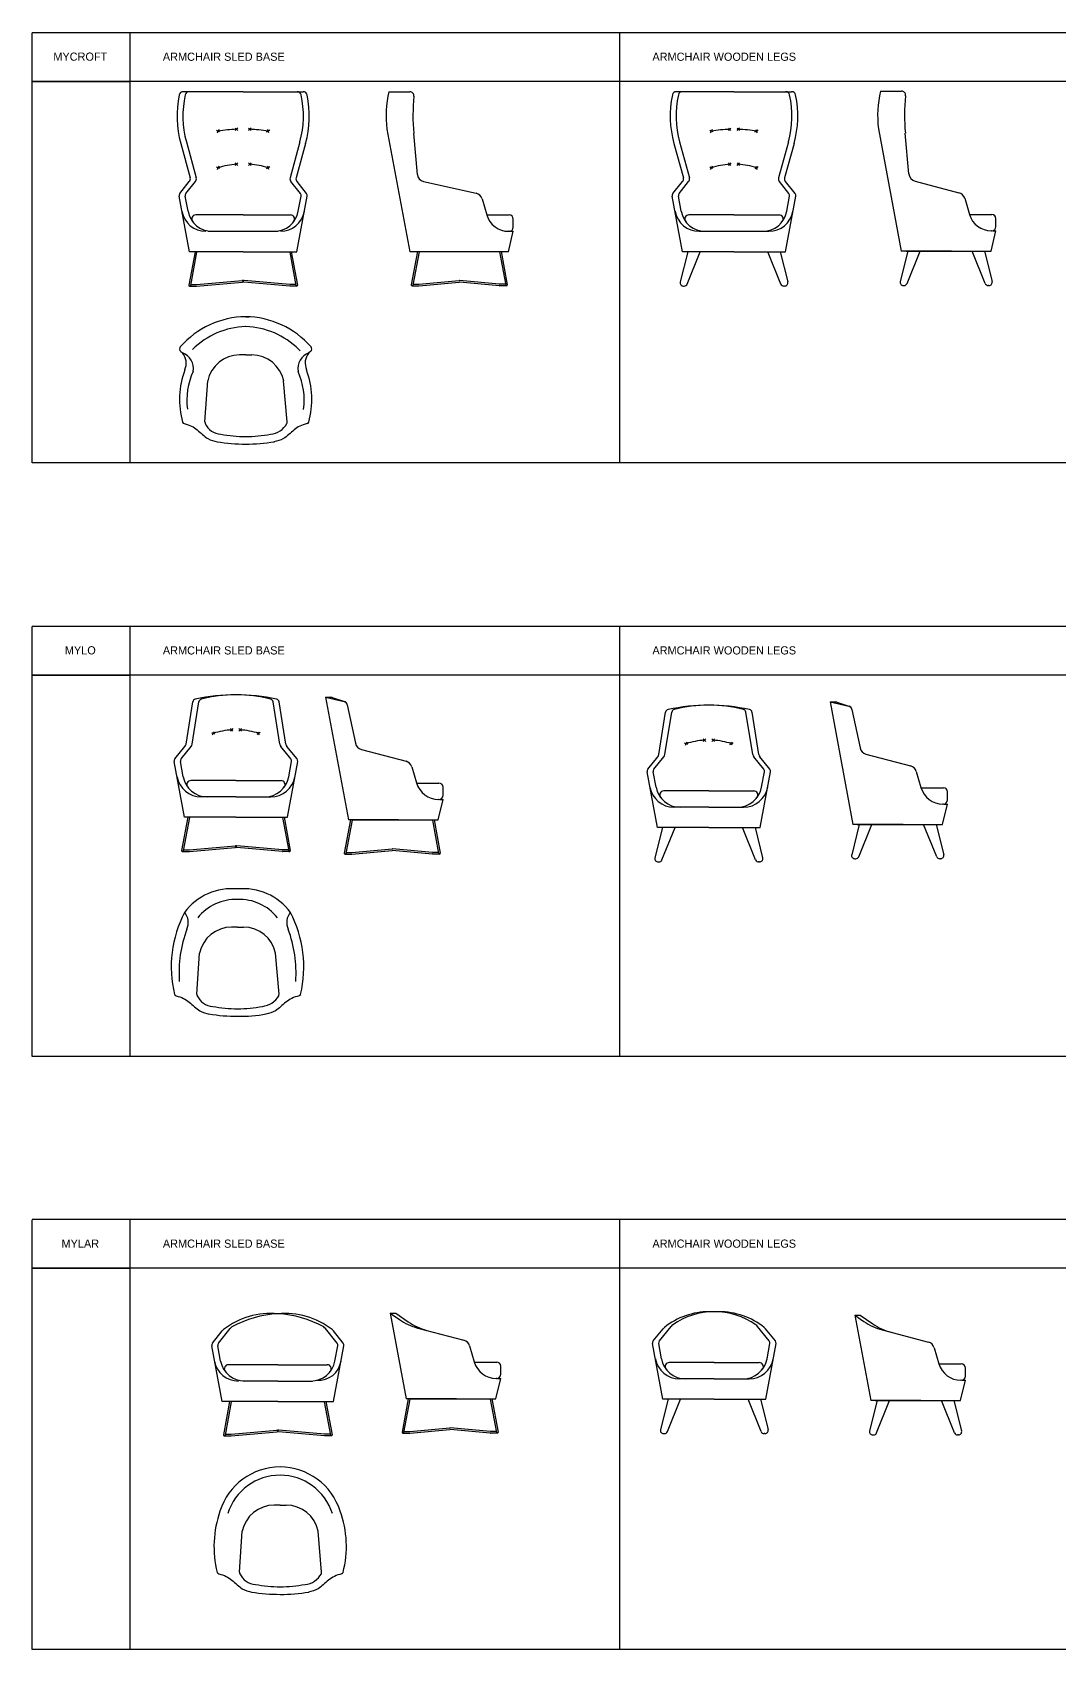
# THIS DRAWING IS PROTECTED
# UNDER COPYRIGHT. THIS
# Model space of a CAD drawing. Header units: millimetres. Extents: x 610 to 13201, y -2506 to 7398.
# Drawn here: x 610 to 6906, y -2506 to 7398 of the extents above; entities that cross this region are included whole.
import ezdxf

# ---------------------------------------------------------------- set-up
doc = ezdxf.new("R2010")
doc.units = ezdxf.units.MM

# ---------------------------------------------------------------- blocks, each defined once
blk = doc.blocks.new('MARK Mycroft armchair Front elevation')
for p, q in [((-158.5, 7123.9), (-526, 7123.9)), ((-158.5, 7123.9), (209.1, 7123.9)), ((-321, 6887.7), (-311.1, 6882.7)), ((-316.1, 6872.8), (-311.1, 6882.7)), ((-306.1, 6892.6), (-311.1, 6882.7)), ((-301.2, 6877.7), (-311.1, 6882.7)), ((-207, 6901.3), (-199.1, 6893.5)), ((-206.9, 6885.6), (-199.1, 6893.5)), ((-191.3, 6901.4), (-199.1, 6893.5)), ((-191.2, 6885.7), (-199.1, 6893.5)), ((-125.7, 6901.4), (-117.8, 6893.5)), ((-125.7, 6885.7), (-117.8, 6893.5)), ((-110, 6901.3), (-117.8, 6893.5)), ((-110, 6885.6), (-117.8, 6893.5)), ((-15.7, 6877.7), (-5.8, 6882.7)), ((-10.8, 6892.6), (-5.8, 6882.7)), ((4.1, 6887.7), (-5.8, 6882.7)), ((-0.8, 6872.8), (-5.8, 6882.7)), ((-541.1, 6806.5), (-482.3, 6597.1)), ((-506.4, 6816), (-446.2, 6596.3)), ((189.5, 6816), (129.2, 6596.3)), ((224.2, 6806.5), (165.4, 6597.1)), ((-321.6, 6663.1), (-311.7, 6658.1)), ((-316.6, 6648.2), (-311.7, 6658.1)), ((-306.7, 6668), (-311.7, 6658.1)), ((-301.7, 6653.1), (-311.7, 6658.1)), ((-207, 6687.4), (-199.1, 6679.6)), ((-206.9, 6671.7), (-199.1, 6679.6)), ((-191.3, 6687.5), (-199.1, 6679.6)), ((-191.2, 6671.8), (-199.1, 6679.6)), ((-125.7, 6687.5), (-117.8, 6679.6)), ((-125.7, 6671.8), (-117.8, 6679.6)), ((-110, 6687.4), (-117.8, 6679.6)), ((-110, 6671.7), (-117.8, 6679.6)), ((-15.2, 6653.1), (-5.3, 6658.1)), ((-10.3, 6668), (-5.3, 6658.1)), ((4.6, 6663.1), (-5.3, 6658.1)), ((-0.3, 6648.2), (-5.3, 6658.1)), ((-547, 6501.1), (-488.6, 6573.6)), ((-509.5, 6501.1), (-450.8, 6574)), ((192.6, 6501.1), (133.9, 6574)), ((230.1, 6501.1), (171.7, 6573.6)), ((-487.8, 6143.9), (-551.1, 6484.9)), ((-496.3, 6391.5), (-513.6, 6484.9)), ((170.8, 6143.9), (234.2, 6484.9)), ((179.3, 6391.5), (196.7, 6484.9)), ((-158.5, 6368.9), (-448.8, 6368.9)), ((-158.5, 6368.9), (131.9, 6368.9)), ((-372, 6268.9), (55, 6268.9)), ((-453.5, 6143.9), (-491.4, 5939.8)), ((-158.5, 6143.9), (-487.8, 6143.9)), ((-443.6, 6142.1), (-481.5, 5938)), ((-158.5, 6143.9), (170.8, 6143.9)), ((-144.2, 6143.9), (170.8, 6143.9)), ((126.7, 6142.1), (164.6, 5938)), ((136.5, 6143.9), (174.4, 5939.8)), ((-480.4, 5943.9), (-445.1, 5943.9)), ((-444.3, 5944), (-163.9, 5968.5)), ((-443.8, 5934), (-163, 5958.5)), ((-158.5, 5963.5), (-158.5, 5963.5)), ((-158.5, 5963.5), (-158.5, 5963.5)), ((126.9, 5934), (-153.9, 5958.5)), ((127.3, 5944), (-153, 5968.5)), ((163.5, 5943.9), (128.2, 5943.9)), ((-486.5, 5933.9), (-486.5, 5933.9)), ((-486.5, 5933.9), (-444.7, 5933.9)), ((169.5, 5933.9), (127.8, 5933.9)), ((169.5, 5933.9), (169.5, 5933.9))]:
    blk.add_line(p, q)
for centre, radius, start, end in [((72.2, 6974.7), 636, 168.26845, 195.33328), ((-526, 7098.9), 25, 90, 168.26845), ((72.2, 6974.7), 600, 167.52248, 195.33328), ((-489.2, 7098.9), 25, 90, 167.52248), ((172.3, 7098.9), 25, 12.47752, 90), ((-389.2, 6974.7), 600, 344.66672, 12.47752), ((209.1, 7098.9), 25, 11.73155, 90), ((-389.2, 6974.7), 636, 344.66672, 11.73155), ((-172.8, 6035.2), 858.7, 91.75576, 99.26959), ((-144.2, 6035.2), 858.7, 80.73041, 88.24424), ((-172.8, 6237.4), 443, 93.40475, 108.26756), ((-144.2, 6237.4), 443, 71.73244, 86.59525), ((-512, 6592.4), 30, 321.14663, 8.94538), ((-470.3, 6589.7), 25, 321.14663, 15.33328), ((153.3, 6589.7), 25, 164.66672, 218.85337), ((195.1, 6592.4), 30, 171.05462, 218.85337), ((-531.4, 6488.5), 20, 141.14663, 190.52078), ((-493.9, 6488.5), 20, 141.14663, 190.52078), ((177, 6488.5), 20, 349.47922, 38.85337), ((214.5, 6488.5), 20, 349.47922, 38.85337), ((-386.3, 6418.9), 150, 190.52078, 270), ((-348.8, 6418.9), 150, 190.52078, 270), ((-448.8, 6343.9), 25, 90, 216.8699), ((31.9, 6418.9), 150, 270, 349.47922), ((69.4, 6418.9), 150, 270, 349.47922), ((131.9, 6343.9), 25, 323.1301, 90), ((-445.1, 5953.9), 10, 270, 274.99926), ((-163.5, 5963.5), 5, 0, 94.99926), ((-163.5, 5963.5), 5, 274.99926, 0), ((-153.5, 5963.5), 5, 85.00074, 180), ((-153.5, 5963.5), 5, 180, 265.00074), ((128.2, 5953.9), 10, 265.00074, 270), ((-486.5, 5938.9), 5, 169.47922, 270), ((-486.5, 5938.9), 5, 270, 349.47922), ((-444.7, 5943.9), 10, 270, 274.99926), ((127.8, 5943.9), 10, 265.00074, 270), ((169.5, 5938.9), 5, 190.52078, 270), ((169.5, 5938.9), 5, 270, 10.52078)]:
    blk.add_arc(centre, radius, start, end)
blk = doc.blocks.new('MARK Mycroft armchair Side elevation')
for p, q in [((2795.1, 7034.2), (2923.6, 7034.2)), ((2782.5, 6804.2), (2922.5, 6054.2)), ((2969.5, 6527.8), (2947.1, 6778.1)), ((3006.5, 6483.9), (3330.7, 6412.6)), ((3365.9, 6378.4), (3394.8, 6279.7)), ((3395, 6279.2), (3532.3, 6279.2)), ((3395, 6279.2), (3532.3, 6279.2)), ((3557.3, 6204.2), (3557.3, 6254.2)), ((3557.3, 6204.2), (3557.3, 6254.2)), ((3527.3, 6054.2), (3557.3, 6179.2)), ((3527.3, 6054.2), (3557.3, 6179.2)), ((3532.3, 6179.2), (3529.1, 6179.2)), ((3537.3, 6179.2), (3557.3, 6179.2)), ((3537.3, 6179.2), (3557.3, 6179.2)), ((3527.3, 6054.2), (2922.5, 6054.2)), ((2969.8, 6056), (2931.9, 5851.9)), ((2979.7, 6054.2), (2941.8, 5850.1)), ((3472.7, 6054.2), (3510.6, 5850.1)), ((3482.6, 6056), (3520.5, 5851.9)), ((2936.8, 5846), (2936.8, 5846)), ((2936.8, 5846), (2978.6, 5846)), ((2942.9, 5856), (2978.2, 5856)), ((2979, 5856.1), (3224.9, 5877.6)), ((2979.5, 5846.1), (3225.8, 5867.6)), ((3472.9, 5846.1), (3226.6, 5867.6)), ((3473.3, 5856.1), (3227.5, 5877.6)), ((3515.5, 5846), (3473.8, 5846)), ((3509.5, 5856), (3474.2, 5856)), ((3515.5, 5846), (3515.5, 5846))]:
    blk.add_line(p, q)
for centre, radius, start, end in [((3413.3, 6885), 636, 166.42946, 187.29586), ((2923.6, 7009.2), 25, 354.17938, 90), ((4142.3, 6885), 1200, 174.17938, 185.10708), ((3019.3, 6532.3), 50, 185.10708, 255.17), ((3317.9, 6364.3), 50, 16.36517, 75.17), ((3529.1, 6319.2), 140, 196.36517, 270), ((3532.3, 6254.2), 25, 0, 90), ((3532.3, 6254.2), 25, 0, 90), ((3532.3, 6204.2), 25, 270, 0), ((3532.3, 6204.2), 25, 270, 0), ((2936.8, 5851), 5, 169.47922, 270), ((2936.8, 5851), 5, 270, 349.47922), ((2978.2, 5866), 10, 270, 274.99926), ((2978.6, 5856), 10, 270, 274.99926), ((3226.2, 5862.6), 15, 85.00074, 94.99926), ((3226.2, 5862.6), 5, 85.00074, 94.99926), ((3473.8, 5856), 10, 265.00074, 270), ((3474.2, 5866), 10, 265.00074, 270), ((3515.5, 5851), 5, 190.52078, 270), ((3515.5, 5851), 5, 270, 10.52078)]:
    blk.add_arc(centre, radius, start, end)
blk = doc.blocks.new('Table')
for p, q in [((220.1, 4515), (220.1, 7150.4)), ((3220.1, 4515), (3220.1, 7150.4)), ((6211.8, 4515), (6211.8, 7150.4)), ((9211.8, 4515), (9211.8, 7150.4)), ((-379.9, 6850.4), (220.1, 6850.4)), ((12211.8, 6850.4), (-379.9, 6850.4)), ((220.1, 4515), (220.1, 4815)), ((220.1, 4515), (220.1, 4815))]:
    blk.add_line(p, q)
blk.add_lwpolyline([(-379.9, 7150.4), (12211.8, 7150.4), (12211.8, 4515), (-379.9, 4515), (-379.9, 7147.9)])
at = {"char_height": 50}
for s, insert, width, attachment_point in [('MYLO', (-85.8, 7001.2), 588.193, 5), ('ARMCHAIR SLED BASE', (420.1, 7026.2), 2952.329, 1), ('ARMCHAIR WOODEN LEGS', (3420.1, 7026.2), 2952.329, 1), ('SOFA SLED BASE', (6411.8, 7026.2), 2952.329, 1), ('SOFA WOODEN LEGS', (9411.8, 7026.2), 2952.329, 1)]:
    blk.add_mtext(s, dxfattribs=dict(at, insert=insert, width=width, attachment_point=attachment_point))
blk = doc.blocks.new('Table 2')
for p, q in [((1209.7, 4762.3), (1209.7, 7397.7)), ((4209.7, 4762.3), (4209.7, 7397.7)), ((7201.5, 4762.3), (7201.5, 7397.7)), ((10201.5, 4762.3), (10201.5, 7397.7)), ((609.7, 7097.7), (1209.7, 7097.7)), ((13201.5, 7097.7), (609.7, 7097.7)), ((1209.7, 4762.3), (1209.7, 5062.3)), ((1209.7, 4762.3), (1209.7, 5062.3))]:
    blk.add_line(p, q)
blk.add_lwpolyline([(609.7, 7397.7), (13201.5, 7397.7), (13201.5, 4762.3), (609.7, 4762.3), (609.7, 7395.2)])
at = {"char_height": 50}
for s, insert, width, attachment_point in [('MYCROFT', (903.8, 7248.5), 588.193, 5), ('ARMCHAIR SLED BASE', (1409.7, 7273.5), 2952.329, 1), ('ARMCHAIR WOODEN LEGS', (4409.7, 7273.5), 2952.329, 1), ('SOFA SLED BASE', (7401.5, 7273.5), 2952.329, 1), ('SOFA WOODEN LEGS', (10401.5, 7273.5), 2952.329, 1)]:
    blk.add_mtext(s, dxfattribs=dict(at, insert=insert, width=width, attachment_point=attachment_point))
blk = doc.blocks.new('Table 3')
for p, q in [((3024.5, -2744.3), (3024.5, -108.9)), ((6024.5, -2744.3), (6024.5, -108.9)), ((9016.3, -2744.3), (9016.3, -108.9)), ((12016.3, -2744.3), (12016.3, -108.9)), ((2424.5, -408.9), (3024.5, -408.9)), ((15016.3, -408.9), (2424.5, -408.9)), ((3024.5, -2744.3), (3024.5, -2444.3)), ((3024.5, -2744.3), (3024.5, -2444.3))]:
    blk.add_line(p, q)
blk.add_lwpolyline([(2424.5, -108.9), (15016.3, -108.9), (15016.3, -2744.3), (2424.5, -2744.3), (2424.5, -111.4)])
at = {"char_height": 50}
for s, insert, width, attachment_point in [('MYLAR', (2718.6, -258.1), 588.193, 5), ('ARMCHAIR SLED BASE', (3224.5, -233.1), 2952.329, 1), ('ARMCHAIR WOODEN LEGS', (6224.5, -233.1), 2952.329, 1), ('SOFA SLED BASE', (9216.3, -233.1), 2952.329, 1), ('SOFA WOODEN LEGS', (12216.3, -233.1), 2952.329, 1)]:
    blk.add_mtext(s, dxfattribs=dict(at, insert=insert, width=width, attachment_point=attachment_point))
blk = doc.blocks.new('MARK Mylo armchair Plan')
for p, q in [((-4343, 5639.3), (-4380, 5639.3)), ((-4343, 5639.3), (-4306, 5639.3)), ((-4592.5, 5229.4), (-4575.9, 5479.6)), ((-4089, 5229.4), (-4110.1, 5479.6))]:
    blk.add_line(p, q)
for centre, radius, start, end in [((-4377.8, 5512.1), 362.6, 84.49718, 143.17293), ((-4309.1, 5512.1), 362.6, 36.82707, 95.50282), ((-4356.9, 5515.5), 292.7, 87.35619, 141.79426), ((-4329.2, 5515.4), 292.9, 38.21412, 92.78392), ((-4028.5, 5395.7), 721.3, 152.44244, 193.51933), ((-4739.5, 5667.5), 94.6, 334.50356, 40.86322), ((-3947.3, 5667.5), 94.6, 139.13678, 205.49644), ((-4658.3, 5395.7), 721.3, 346.48067, 27.55756), ((-3919.9, 5357.5), 782, 159.85918, 183.77085), ((-4380, 5439.3), 200, 90, 168.3654), ((-4306, 5439.3), 200, 11.6346, 90), ((-4766.9, 5357.5), 782, 356.22915, 20.14082), ((-4711.3, 5238.2), 21.6, 210.98701, 247.75772), ((-4572.6, 5227.7), 20, 175.16625, 205.70539), ((-4489.4, 5264.8), 111, 204.3172, 266.96056), ((-4343, 5940.1), 800.8, 259.03578, 270), ((-4343, 5940.1), 800.8, 270, 280.96422), ((-4201.9, 5280.1), 126.7, 275.06782, 331.19716), ((-4108.9, 5227.7), 20, 334.29461, 4.83375), ((-3974.7, 5238.2), 21.6, 292.24228, 329.01299), ((-4342.5, 6177), 1084, 260.64733, 269.9717), ((-4334.6, 6068.1), 975.2, 269.50675, 279.87422)]:
    blk.add_arc(centre, radius, start, end)
for points in [[(-4719.5, 5218.2), (-4703.2, 5214.2), (-4662.2, 5201.6), (-4617.9, 5161.7), (-4570.9, 5119.2), (-4536.7, 5111.5), (-4515.9, 5106.8)], [(-3966.5, 5218.2), (-3982.8, 5214.2), (-4023.7, 5201.6), (-4068, 5161.7), (-4115, 5119.2), (-4149.2, 5111.5), (-4170.1, 5106.8)]]:
    blk.add_open_spline(points, degree=3, knots=[3.3408, 3.3408, 3.3408, 3.3408, 51.149372, 137.192926, 177.314032, 239.800211, 239.800211, 239.800211, 239.800211])
blk = doc.blocks.new('MARK Mycroft armchair Plan')
for p, q in [((-2022.4, 7106.3), (-2042.4, 7106.3)), ((-2022.4, 7106.3), (-2002.4, 7106.3)), ((-2420.5, 6893.8), (-2410, 6884.8)), ((-2022.4, 6872.6), (-2059.4, 6872.6)), ((-2022.4, 6872.6), (-1985.4, 6872.6)), ((-1689.4, 6897.6), (-1697.1, 6906.3)), ((-1624.3, 6893.8), (-1634.8, 6884.8)), ((-2271.9, 6462.8), (-2255.3, 6713)), ((-1768.4, 6462.8), (-1789.6, 6713))]:
    blk.add_line(p, q)
for centre, radius, start, end in [((-2016.5, 6566.8), 539.5, 90.62815, 138.87062), ((-2006.3, 6560.7), 485.8, 91.90692, 134.65973), ((-2029.6, 6564.2), 542.2, 41.25397, 89.24726), ((-2038.6, 6560.7), 485.8, 45.34027, 88.09308), ((-2407.5, 6908.9), 20, 140.3531, 229.37129), ((-2481.6, 6822.9), 94.6, 334.50356, 40.86322), ((-2441.2, 6791.1), 98.7, 348.28255, 71.60937), ((-2059.4, 6672.6), 200, 90, 168.3654), ((-1985.4, 6672.6), 200, 11.6346, 90), ((-1603.7, 6791.1), 98.7, 108.39063, 191.71745), ((-1603.7, 6791.1), 98.7, 108.39063, 191.71745), ((-1563.3, 6822.9), 94.6, 139.13678, 205.49644), ((-1637.4, 6908.9), 20, 310.62871, 39.6469), ((-1909.1, 6598.7), 519, 159.45993, 195.45606), ((-1961.6, 6594.4), 421.7, 155.23494, 187.49786), ((-2085, 6594.6), 421.7, 352.30035, 24.56327), ((-2135.8, 6598.7), 519, 344.54394, 20.54007), ((-2390.7, 6471.5), 21.6, 210.98701, 247.75772), ((-2252, 6461.1), 20, 175.16625, 205.70539), ((-2168.9, 6498.1), 111, 204.3172, 266.96056), ((-1881.3, 6513.4), 126.7, 275.06782, 331.19716), ((-1788.3, 6461.1), 20, 334.29461, 4.83375), ((-1654.1, 6471.5), 21.6, 292.24228, 329.01299), ((-2021.9, 7410.3), 1084, 260.64733, 269.9717), ((-2022.4, 7173.5), 800.8, 259.03578, 270), ((-2022.4, 7173.5), 800.8, 270, 280.96422), ((-2014, 7301.5), 975.2, 269.50675, 279.87422)]:
    blk.add_arc(centre, radius, start, end)
for points in [[(-2398.9, 6451.5), (-2382.7, 6447.6), (-2341.7, 6434.9), (-2297.4, 6395.1), (-2250.4, 6352.5), (-2216.2, 6344.8), (-2195.4, 6340.1)], [(-1645.9, 6451.5), (-1662.2, 6447.6), (-1703.2, 6434.9), (-1747.5, 6395.1), (-1794.5, 6352.5), (-1828.7, 6344.8), (-1849.5, 6340.1)]]:
    blk.add_open_spline(points, degree=3, knots=[3.3408, 3.3408, 3.3408, 3.3408, 51.149372, 137.192926, 177.314032, 239.800211, 239.800211, 239.800211, 239.800211])
blk = doc.blocks.new('MARK Mycroft armchair wooden legs Side elevation')
for p, q in [((25248.3, 6157.8), (25376.9, 6157.8)), ((25235.7, 5927.8), (25375.7, 5177.8)), ((25422.7, 5651.4), (25400.3, 5901.7)), ((25459.7, 5607.5), (25729.1, 5536.2)), ((25764.3, 5501.9), (25793.2, 5403.3)), ((25793.4, 5402.8), (25930.7, 5402.8)), ((25793.4, 5402.8), (25930.7, 5402.8)), ((25955.7, 5327.8), (25955.7, 5377.8)), ((25955.7, 5327.8), (25955.7, 5377.8)), ((25925.7, 5177.8), (25955.7, 5302.8)), ((25925.7, 5177.8), (25955.7, 5302.8)), ((25930.7, 5302.8), (25927.5, 5302.8)), ((25935.7, 5302.8), (25955.7, 5302.8)), ((25935.7, 5302.8), (25955.7, 5302.8)), ((25415.2, 5177.8), (25368.5, 4992.6)), ((25683.2, 5177.8), (25375.7, 5177.8)), ((25402.7, 5177.8), (25866.1, 5177.8)), ((25402.7, 5177.8), (25866.1, 5177.8)), ((25402.7, 5177.8), (25866.1, 5177.8)), ((25411.4, 4980.2), (25491.6, 5177.8)), ((25605.9, 5177.8), (25920.9, 5177.8)), ((25605.9, 5177.8), (25925.7, 5177.8)), ((25889.3, 4980.2), (25809.2, 5177.8)), ((25885.6, 5177.8), (25932.2, 4992.6)), ((25387.9, 4967.8), (25392.9, 4967.8)), ((25912.8, 4967.8), (25907.9, 4967.8))]:
    blk.add_line(p, q)
for centre, radius, start, end in [((25866.6, 6008.5), 636, 166.42946, 187.29586), ((25376.9, 6132.8), 25, 354.17938, 90), ((26595.6, 6008.5), 1200, 174.17938, 185.10708), ((25472.5, 5655.8), 50, 185.10708, 255.17), ((25716.3, 5487.9), 50, 16.36517, 75.17), ((25927.5, 5442.8), 140, 196.36517, 270), ((25930.7, 5377.8), 25, 0, 90), ((25930.7, 5377.8), 25, 0, 90), ((25930.7, 5327.8), 25, 270, 0), ((25930.7, 5327.8), 25, 270, 0), ((25387.9, 4987.8), 20, 165.86387, 270), ((25392.9, 4987.8), 20, 270, 337.91447), ((25907.9, 4987.8), 20, 202.08553, 270), ((25912.8, 4987.8), 20, 270, 14.13613)]:
    blk.add_arc(centre, radius, start, end)
blk = doc.blocks.new('MARK Mycroft armchair wooden legs Front elevation')
for p, q in [((22163.2, 6157.8), (21810, 6157.8)), ((22163.2, 6157.8), (22516.5, 6157.8)), ((21829.6, 5849.9), (21889.9, 5630.1)), ((22015, 5921.5), (22024.9, 5916.5)), ((22019.9, 5906.6), (22024.9, 5916.5)), ((22029.9, 5926.5), (22024.9, 5916.5)), ((22034.8, 5911.5), (22024.9, 5916.5)), ((22129, 5935.2), (22136.9, 5927.4)), ((22129.1, 5919.5), (22136.9, 5927.4)), ((22144.7, 5935.2), (22136.9, 5927.4)), ((22144.8, 5919.5), (22136.9, 5927.4)), ((22181.7, 5935.2), (22189.5, 5927.4)), ((22181.7, 5919.5), (22189.5, 5927.4)), ((22197.4, 5935.2), (22189.5, 5927.4)), ((22197.4, 5919.5), (22189.5, 5927.4)), ((22291.6, 5911.5), (22301.6, 5916.5)), ((22296.6, 5926.5), (22301.6, 5916.5)), ((22311.5, 5921.5), (22301.6, 5916.5)), ((22306.6, 5906.6), (22301.6, 5916.5)), ((22496.9, 5849.9), (22436.6, 5630.1)), ((21794.9, 5840.3), (21853.7, 5630.9)), ((22531.6, 5840.3), (22472.8, 5630.9)), ((22014.4, 5696.9), (22024.4, 5691.9)), ((22019.4, 5682), (22024.4, 5691.9)), ((22029.4, 5701.8), (22024.4, 5691.9)), ((22034.3, 5686.9), (22024.4, 5691.9)), ((22129, 5721.3), (22136.9, 5713.5)), ((22129.1, 5705.6), (22136.9, 5713.5)), ((22144.7, 5721.3), (22136.9, 5713.5)), ((22144.8, 5705.6), (22136.9, 5713.5)), ((22181.7, 5721.3), (22189.5, 5713.5)), ((22181.7, 5705.6), (22189.5, 5713.5)), ((22197.4, 5721.3), (22189.5, 5713.5)), ((22197.4, 5705.6), (22189.5, 5713.5)), ((22292.2, 5686.9), (22302.1, 5691.9)), ((22297.1, 5701.8), (22302.1, 5691.9)), ((22312, 5696.9), (22302.1, 5691.9)), ((22307.1, 5682), (22302.1, 5691.9)), ((21789, 5534.9), (21847.4, 5607.4)), ((21826.5, 5534.9), (21885.2, 5607.8)), ((22500, 5534.9), (22441.3, 5607.8)), ((22537.5, 5534.9), (22479.1, 5607.4)), ((21848.2, 5177.8), (21784.9, 5518.7)), ((21839.7, 5425.4), (21822.4, 5518.7)), ((22478.2, 5177.8), (22541.6, 5518.7)), ((22486.7, 5425.4), (22504.1, 5518.7)), ((22163.2, 5402.8), (21887.2, 5402.8)), ((22163.2, 5402.8), (22439.2, 5402.8)), ((21949.7, 5302.8), (22376.7, 5302.8)), ((21880, 5177.8), (21833.4, 4992.6)), ((22163.2, 5177.8), (21848.2, 5177.8)), ((21876.3, 4980.2), (21956.4, 5177.8)), ((22163.2, 5177.8), (22478.2, 5177.8)), ((22163.2, 5177.8), (22478.2, 5177.8)), ((22450.2, 4980.2), (22370, 5177.8)), ((22446.4, 5177.8), (22493.1, 4992.6)), ((21852.8, 4967.8), (21857.7, 4967.8)), ((22473.7, 4967.8), (22468.7, 4967.8))]:
    blk.add_line(p, q)
for centre, radius, start, end in [((21810, 6132.8), 25, 90, 168.26845), ((21846.8, 6132.8), 25, 90, 167.52248), ((22479.7, 6132.8), 25, 12.47752, 90), ((22516.5, 6132.8), 25, 11.73155, 90), ((22408.2, 6008.5), 636, 168.26845, 195.33328), ((22408.2, 6008.5), 600, 167.52248, 195.33328), ((21918.2, 6008.5), 600, 344.66672, 12.47752), ((21918.2, 6008.5), 636, 344.66672, 11.73155), ((22163.2, 5069), 858.7, 91.75576, 99.26959), ((22163.2, 5069), 858.7, 80.73041, 88.24424), ((22163.2, 5271.2), 443, 93.40475, 108.26756), ((22163.2, 5271.2), 443, 71.73244, 86.59525), ((21824, 5626.2), 30, 321.14663, 8.94538), ((21865.7, 5623.5), 25, 321.14663, 15.33328), ((22460.7, 5623.5), 25, 164.66672, 218.85337), ((22502.4, 5626.2), 30, 171.05462, 218.85337), ((21804.6, 5522.4), 20, 141.14663, 190.52078), ((21842.1, 5522.4), 20, 141.14663, 190.52078), ((22484.4, 5522.4), 20, 349.47922, 38.85337), ((22521.9, 5522.4), 20, 349.47922, 38.85337), ((21949.7, 5452.8), 150, 190.52078, 270), ((21987.2, 5452.8), 150, 190.52078, 270), ((21887.2, 5377.8), 25, 90, 216.8699), ((22339.2, 5452.8), 150, 270, 349.47922), ((22376.7, 5452.8), 150, 270, 349.47922), ((22439.2, 5377.8), 25, 323.1301, 90), ((21852.8, 4987.8), 20, 165.86387, 270), ((21857.7, 4987.8), 20, 270, 337.91447), ((22468.7, 4987.8), 20, 202.08553, 270), ((22473.7, 4987.8), 20, 270, 14.13613)]:
    blk.add_arc(centre, radius, start, end)
blk = doc.blocks.new('MARK Mylo armchair sled base Front elevation')
for p, q in [((20878, 7384.2), (20919.6, 7642.9)), ((20915.5, 7384.2), (20957.2, 7643.4)), ((21453, 7384.2), (21411.3, 7643.4)), ((21490.5, 7384.2), (21448.9, 7642.9)), ((21035.4, 7455.4), (21045.4, 7450.4)), ((21040.4, 7440.5), (21045.4, 7450.4)), ((21050.3, 7460.4), (21045.4, 7450.4)), ((21055.3, 7445.5), (21045.4, 7450.4)), ((21150, 7479.8), (21157.9, 7472)), ((21150.1, 7464.1), (21157.9, 7472)), ((21165.7, 7479.9), (21157.9, 7472)), ((21165.8, 7464.2), (21157.9, 7472)), ((21202.7, 7479.9), (21210.5, 7472)), ((21202.7, 7464.2), (21210.5, 7472)), ((21218.4, 7479.8), (21210.5, 7472)), ((21218.4, 7464.1), (21210.5, 7472)), ((21313.2, 7445.5), (21323.1, 7450.4)), ((21318.1, 7460.4), (21323.1, 7450.4)), ((21333, 7455.4), (21323.1, 7450.4)), ((21328.1, 7440.5), (21323.1, 7450.4)), ((20810, 7293.5), (20871.7, 7370.1)), ((20847.5, 7293.5), (20909.2, 7370.1)), ((21521, 7293.5), (21459.2, 7370.1)), ((21558.5, 7293.5), (21496.7, 7370.1)), ((20869.2, 6936.3), (20805.9, 7277.3)), ((20860.7, 7183.9), (20843.4, 7277.3)), ((21499.2, 6936.3), (21562.5, 7277.3)), ((21507.7, 7183.9), (21525, 7277.3)), ((21184.2, 7161.3), (20908.2, 7161.3)), ((21184.2, 7161.3), (21460.2, 7161.3)), ((21184.2, 7061.3), (20970.7, 7061.3)), ((21184.2, 7061.3), (21397.7, 7061.3)), ((20889.2, 6936.3), (20851.3, 6732.2)), ((20899.1, 6934.5), (20861.2, 6730.4)), ((21184.2, 6936.3), (20869.2, 6936.3)), ((21184.2, 6936.3), (21499.2, 6936.3)), ((21469.4, 6934.5), (21507.3, 6730.4)), ((21479.2, 6936.3), (21517.1, 6732.2)), ((20862.3, 6736.3), (20897.6, 6736.3)), ((20898.4, 6736.3), (21178.8, 6760.9)), ((20898.9, 6726.3), (21179.7, 6750.9)), ((21184.2, 6755.9), (21184.2, 6755.9)), ((21184.2, 6755.9), (21184.2, 6755.9)), ((21469.6, 6726.3), (21188.8, 6750.9)), ((21470, 6736.3), (21189.7, 6760.9)), ((21506.2, 6736.3), (21470.9, 6736.3)), ((20856.2, 6726.3), (20856.2, 6726.3)), ((20856.2, 6726.3), (20898, 6726.3)), ((21512.2, 6726.3), (21470.5, 6726.3)), ((21512.2, 6726.3), (21512.2, 6726.3))]:
    blk.add_line(p, q)
for centre, radius, start, end in [((20939.3, 7639.8), 20, 102.36738, 170.86982), ((21184.2, 6522.9), 1163.4, 90, 102.36738), ((20976.9, 7640.3), 20, 104.31047, 170.86982), ((21184.2, 6827.5), 858.7, 90, 104.31047), ((21184.2, 6522.9), 1163.4, 77.63262, 90), ((21184.2, 6827.5), 858.7, 75.68953, 90), ((21391.5, 7640.3), 20, 9.13018, 75.68953), ((21429.1, 7639.8), 20, 9.13018, 77.63262), ((21184.2, 7029.7), 443, 93.40475, 108.26756), ((21184.2, 7029.7), 443, 71.73244, 86.59525), ((20848.4, 7388.9), 30, 321.14663, 350.86982), ((20885.9, 7388.9), 30, 321.14663, 350.86982), ((21482.6, 7388.9), 30, 189.13018, 218.85337), ((21520.1, 7388.9), 30, 189.13018, 218.85337), ((20825.6, 7280.9), 20, 141.14663, 190.52078), ((20863.1, 7280.9), 20, 141.14663, 190.52078), ((21505.4, 7280.9), 20, 349.47922, 38.85337), ((21542.9, 7280.9), 20, 349.47922, 38.85337), ((20970.7, 7211.3), 150, 190.52078, 270), ((21008.2, 7211.3), 150, 190.52078, 270), ((20908.2, 7136.3), 25, 90, 216.8699), ((21360.2, 7211.3), 150, 270, 349.47922), ((21397.7, 7211.3), 150, 270, 349.47922), ((21460.2, 7136.3), 25, 323.1301, 90), ((20897.6, 6746.3), 10, 270, 274.99926), ((21179.2, 6755.9), 5, 0, 94.99926), ((21179.2, 6755.9), 5, 274.99926, 0), ((21189.2, 6755.9), 5, 85.00074, 180), ((21189.2, 6755.9), 5, 180, 265.00074), ((21470.9, 6746.3), 10, 265.00074, 270), ((20856.2, 6731.3), 5, 169.47922, 270), ((20856.2, 6731.3), 5, 270, 349.47922), ((20898, 6736.3), 10, 270, 274.99926), ((21470.5, 6736.3), 10, 265.00074, 270), ((21512.2, 6731.3), 5, 190.52078, 270), ((21512.2, 6731.3), 5, 270, 10.52078)]:
    blk.add_arc(centre, radius, start, end)
blk = doc.blocks.new('MARK Mylo armchair sled base')
for p, q in [((24370.2, 7686.3), (24510.2, 6936.3)), ((24370.2, 7686.3), (24484.7, 7659.9)), ((24370.2, 7686.3), (24403.7, 7686.3)), ((24411.5, 7685.1), (24486.5, 7660.7)), ((24503.5, 7640.7), (24554.1, 7405)), ((24590.1, 7367.1), (24863.6, 7294.7)), ((24898.7, 7260.5), (24927.7, 7161.8)), ((24927.9, 7161.3), (25065.2, 7161.3)), ((25090.2, 7086.3), (25090.2, 7136.3)), ((25060.2, 6936.3), (25090.2, 7061.3)), ((25065.2, 7061.3), (25062, 7061.3)), ((25070.2, 7061.3), (25090.2, 7061.3)), ((24522.7, 6936.3), (24484.8, 6732.2)), ((24532.5, 6934.5), (24494.6, 6730.4)), ((24817.7, 6936.3), (24510.2, 6936.3)), ((24537.2, 6936.3), (25000.6, 6936.3)), ((24740.4, 6936.3), (25060.2, 6936.3)), ((25025.6, 6934.5), (25063.5, 6730.4)), ((25035.4, 6936.3), (25073.3, 6732.2)), ((24495.7, 6736.3), (24531, 6736.3)), ((24531.9, 6736.3), (24777.8, 6757.8)), ((24532.3, 6726.3), (24778.6, 6747.9)), ((25025.8, 6726.3), (24779.5, 6747.9)), ((25026.2, 6736.3), (24780.4, 6757.8)), ((25062.4, 6736.3), (25027.1, 6736.3)), ((24489.7, 6726.3), (24489.7, 6726.3)), ((24489.7, 6726.3), (24531.5, 6726.3)), ((25068.4, 6726.3), (25026.7, 6726.3)), ((25068.4, 6726.3), (25068.4, 6726.3))]:
    blk.add_line(p, q)
for centre, radius, start, end in [((24403.7, 7661.3), 25, 72.03086, 90), ((24479.1, 7635.5), 25, 12.09476, 77.00538), ((24478.8, 7637), 25, 12.09476, 72.03086), ((24602.9, 7415.5), 50, 192.09476, 255.17), ((24850.8, 7246.4), 50, 16.36517, 75.17), ((25062, 7201.3), 140, 196.36517, 270), ((25065.2, 7136.3), 25, 0, 90), ((25065.2, 7086.3), 25, 270, 0), ((24531, 6746.3), 10, 270, 274.99926), ((24779.1, 6742.9), 15, 85.00074, 94.99926), ((24779.1, 6742.9), 5, 85.00074, 94.99926), ((25027.1, 6746.3), 10, 265.00074, 270), ((24489.7, 6731.3), 5, 169.47922, 270), ((24489.7, 6731.3), 5, 270, 349.47922), ((24531.5, 6736.3), 10, 270, 274.99926), ((25026.7, 6736.3), 10, 265.00074, 270), ((25068.4, 6731.3), 5, 190.52078, 270), ((25068.4, 6731.3), 5, 270, 10.52078)]:
    blk.add_arc(centre, radius, start, end)
blk = doc.blocks.new('MARK Mylo armchair sled base Side elevation')
blk.add_blockref('MARK Mylo armchair sled base', (0, 0))
blk = doc.blocks.new('MARK Mylo armchair wooden legs Front elevation')
for p, q in [((20878, 5625.6), (20919.6, 5884.4)), ((20915.5, 5625.6), (20957.2, 5884.9)), ((21453, 5625.6), (21411.3, 5884.9)), ((21490.5, 5625.6), (21448.9, 5884.4)), ((21035.4, 5696.9), (21045.4, 5691.9)), ((21040.4, 5682), (21045.4, 5691.9)), ((21050.3, 5701.8), (21045.4, 5691.9)), ((21055.3, 5686.9), (21045.4, 5691.9)), ((21150, 5721.3), (21157.9, 5713.5)), ((21150.1, 5705.6), (21157.9, 5713.5)), ((21165.7, 5721.3), (21157.9, 5713.5)), ((21165.8, 5705.6), (21157.9, 5713.5)), ((21202.7, 5721.3), (21210.5, 5713.5)), ((21202.7, 5705.6), (21210.5, 5713.5)), ((21218.4, 5721.3), (21210.5, 5713.5)), ((21218.4, 5705.6), (21210.5, 5713.5)), ((21313.2, 5686.9), (21323.1, 5691.9)), ((21318.1, 5701.8), (21323.1, 5691.9)), ((21333, 5696.9), (21323.1, 5691.9)), ((21328.1, 5682), (21323.1, 5691.9)), ((20810, 5534.9), (20871.7, 5611.6)), ((20847.5, 5534.9), (20909.2, 5611.6)), ((21521, 5534.9), (21459.2, 5611.6)), ((21558.5, 5534.9), (21496.7, 5611.6)), ((20869.2, 5177.8), (20805.9, 5518.7)), ((20860.7, 5425.4), (20843.4, 5518.7)), ((21499.2, 5177.8), (21562.5, 5518.7)), ((21507.7, 5425.4), (21525, 5518.7)), ((21184.2, 5402.8), (20908.2, 5402.8)), ((21184.2, 5402.8), (21460.2, 5402.8)), ((21184.2, 5302.8), (20970.7, 5302.8)), ((21184.2, 5302.8), (21397.7, 5302.8)), ((20901, 5177.8), (20854.4, 4992.6)), ((21184.2, 5177.8), (20869.2, 5177.8)), ((20897.3, 4980.2), (20977.4, 5177.8)), ((21184.2, 5177.8), (21499.2, 5177.8)), ((21471.2, 4980.2), (21391, 5177.8)), ((21467.4, 5177.8), (21514.1, 4992.6)), ((20873.8, 4967.8), (20878.7, 4967.8)), ((21494.7, 4967.8), (21489.7, 4967.8))]:
    blk.add_line(p, q)
for centre, radius, start, end in [((20939.3, 5881.2), 20, 102.36738, 170.86982), ((21184.2, 4764.3), 1163.4, 90, 102.36738), ((20976.9, 5881.7), 20, 104.31047, 170.86982), ((21184.2, 5069), 858.7, 90, 104.31047), ((21184.2, 4764.3), 1163.4, 77.63262, 90), ((21184.2, 5069), 858.7, 75.68953, 90), ((21391.5, 5881.7), 20, 9.13018, 75.68953), ((21429.1, 5881.2), 20, 9.13018, 77.63262), ((21184.2, 5271.2), 443, 93.40475, 108.26756), ((21184.2, 5271.2), 443, 71.73244, 86.59525), ((20848.4, 5630.4), 30, 321.14663, 350.86982), ((20885.9, 5630.4), 30, 321.14663, 350.86982), ((21482.6, 5630.4), 30, 189.13018, 218.85337), ((21520.1, 5630.4), 30, 189.13018, 218.85337), ((20825.6, 5522.4), 20, 141.14663, 190.52078), ((20863.1, 5522.4), 20, 141.14663, 190.52078), ((21505.4, 5522.4), 20, 349.47922, 38.85337), ((21542.9, 5522.4), 20, 349.47922, 38.85337), ((20970.7, 5452.8), 150, 190.52078, 270), ((21008.2, 5452.8), 150, 190.52078, 270), ((20908.2, 5377.8), 25, 90, 216.8699), ((21360.2, 5452.8), 150, 270, 349.47922), ((21397.7, 5452.8), 150, 270, 349.47922), ((21460.2, 5377.8), 25, 323.1301, 90), ((20873.8, 4987.8), 20, 165.86387, 270), ((20878.7, 4987.8), 20, 270, 337.91447), ((21489.7, 4987.8), 20, 202.08553, 270), ((21494.7, 4987.8), 20, 270, 14.13613)]:
    blk.add_arc(centre, radius, start, end)
blk = doc.blocks.new('MARK Mylo wooden legs Side elevation')
for p, q in [((24370.2, 5927.8), (24510.2, 5177.8)), ((24370.2, 5927.8), (24484.7, 5901.3)), ((24370.2, 5927.8), (24403.7, 5927.8)), ((24411.5, 5926.5), (24486.5, 5902.2)), ((24503.5, 5882.2), (24554.1, 5646.4)), ((24590.1, 5608.6), (24863.6, 5536.2)), ((24898.7, 5501.9), (24927.7, 5403.3)), ((24927.9, 5402.8), (25065.2, 5402.8)), ((25090.2, 5327.8), (25090.2, 5377.8)), ((25060.2, 5177.8), (25090.2, 5302.8)), ((25065.2, 5302.8), (25062, 5302.8)), ((25070.2, 5302.8), (25090.2, 5302.8)), ((24549.7, 5177.8), (24503, 4992.6)), ((24817.7, 5177.8), (24510.2, 5177.8)), ((24537.2, 5177.8), (25000.6, 5177.8)), ((24545.9, 4980.2), (24626.1, 5177.8)), ((24740.4, 5177.8), (25060.2, 5177.8)), ((25023.8, 4980.2), (24943.7, 5177.8)), ((25020.1, 5177.8), (25066.7, 4992.6)), ((24522.4, 4967.8), (24527.4, 4967.8)), ((25047.3, 4967.8), (25042.4, 4967.8))]:
    blk.add_line(p, q)
for centre, radius, start, end in [((24403.7, 5902.8), 25, 72.03086, 90), ((24479.1, 5877), 25, 12.09476, 77.00538), ((24478.8, 5878.4), 25, 12.09476, 72.03086), ((24602.9, 5656.9), 50, 192.09476, 255.17), ((24850.8, 5487.9), 50, 16.36517, 75.17), ((25062, 5442.8), 140, 196.36517, 270), ((25065.2, 5377.8), 25, 0, 90), ((25065.2, 5327.8), 25, 270, 0), ((24522.4, 4987.8), 20, 165.86387, 270), ((24527.4, 4987.8), 20, 270, 337.91447), ((25042.4, 4987.8), 20, 202.08553, 270), ((25047.3, 4987.8), 20, 270, 14.13613)]:
    blk.add_arc(centre, radius, start, end)
blk = doc.blocks.new('MARK Mylar armchair wooden legs Front elevation')
for p, q in [((19735.3, 5534.9), (19795.9, 5610.1)), ((19772.8, 5534.9), (19844.7, 5624.2)), ((20446.2, 5534.9), (20374.3, 5624.2)), ((20483.7, 5534.9), (20423.1, 5610.1)), ((19794.5, 5177.8), (19731.2, 5518.7)), ((19786, 5425.4), (19768.7, 5518.7)), ((20424.5, 5177.8), (20487.8, 5518.7)), ((20433, 5425.4), (20450.3, 5518.7)), ((20109.5, 5402.8), (19833.5, 5402.8)), ((20109.5, 5402.8), (20385.5, 5402.8)), ((20109.5, 5302.8), (19896, 5302.8)), ((20109.5, 5302.8), (20323, 5302.8)), ((19826.3, 5177.8), (19779.7, 4992.6)), ((20109.5, 5177.8), (19794.5, 5177.8)), ((19822.5, 4980.2), (19902.7, 5177.8)), ((20109.5, 5177.8), (20424.5, 5177.8)), ((20396.5, 4980.2), (20316.3, 5177.8)), ((20392.7, 5177.8), (20439.3, 4992.6)), ((19799.1, 4967.8), (19804, 4967.8)), ((20419.9, 4967.8), (20415, 4967.8))]:
    blk.add_line(p, q)
for centre, radius, start, end in [((20079.5, 5271.2), 443, 90, 128.50702), ((20109.5, 5271.2), 443, 90, 125.0716), ((20109.5, 5271.2), 443, 54.9284, 90), ((20139.5, 5271.2), 443, 51.49298, 90), ((19834.8, 5578.8), 50, 128.50702, 141.14663), ((19883.7, 5592.9), 50, 125.0716, 141.14663), ((20335.3, 5592.9), 50, 38.85337, 54.9284), ((20384.2, 5578.8), 50, 38.85337, 51.49298), ((19750.8, 5522.4), 20, 141.14663, 190.52078), ((19788.3, 5522.4), 20, 141.14663, 190.52078), ((20430.7, 5522.4), 20, 349.47922, 38.85337), ((20468.2, 5522.4), 20, 349.47922, 38.85337), ((19896, 5452.8), 150, 190.52078, 270), ((19933.5, 5452.8), 150, 190.52078, 270), ((19833.5, 5377.8), 25, 90, 216.8699), ((20285.5, 5452.8), 150, 270, 349.47922), ((20323, 5452.8), 150, 270, 349.47922), ((20385.5, 5377.8), 25, 323.1301, 90), ((19799.1, 4987.8), 20, 165.86387, 270), ((19804, 4987.8), 20, 270, 337.91447), ((20415, 4987.8), 20, 202.08553, 270), ((20419.9, 4987.8), 20, 270, 14.13613)]:
    blk.add_arc(centre, radius, start, end)
blk = doc.blocks.new('MARK Mylar sled base Side elevation')
for p, q in [((23672.5, 5726.8), (23770.2, 5203.2)), ((23672.5, 5726.8), (23728.4, 5688.2)), ((23672.5, 5726.8), (23706, 5726.8)), ((23706, 5726.8), (23782.9, 5673.8)), ((23840.6, 5636.6), (24123.6, 5561.7)), ((24158.8, 5527.4), (24187.7, 5428.8)), ((24187.9, 5428.2), (24325.2, 5428.2)), ((24350.2, 5353.2), (24350.2, 5403.2)), ((24320.2, 5203.2), (24350.2, 5328.2)), ((24325.2, 5328.2), (24322, 5328.2)), ((24330.2, 5328.2), (24350.2, 5328.2)), ((23782.7, 5203.2), (23744.8, 4999.2)), ((23792.5, 5201.4), (23754.6, 4997.3)), ((24077.7, 5203.2), (23770.2, 5203.2)), ((23797.2, 5203.2), (24260.6, 5203.2)), ((24000.4, 5203.2), (24320.2, 5203.2)), ((24285.6, 5201.4), (24323.5, 4997.3)), ((24295.4, 5203.2), (24333.3, 4999.2)), ((23749.7, 4993.2), (23749.7, 4993.2)), ((23749.7, 4993.2), (23791.5, 4993.2)), ((23755.7, 5003.2), (23791, 5003.2)), ((23791.9, 5003.3), (24037.8, 5024.8)), ((23792.3, 4993.3), (24038.6, 5014.8)), ((24285.8, 4993.3), (24039.5, 5014.8)), ((24286.2, 5003.3), (24040.4, 5024.8)), ((24328.4, 4993.2), (24286.7, 4993.2)), ((24322.4, 5003.2), (24287.1, 5003.2)), ((24328.4, 4993.2), (24328.4, 4993.2))]:
    blk.add_line(p, q)
for centre, radius, start, end in [((23932.7, 5984.6), 360, 235.41494, 255.17), ((23932.7, 5984.6), 360, 235.41494, 255.17), ((23987.2, 5970.2), 360, 235.41494, 255.17), ((24110.8, 5513.3), 50, 16.36517, 75.17), ((24322, 5468.2), 140, 196.36517, 270), ((24325.2, 5403.2), 25, 0, 90), ((24325.2, 5353.2), 25, 270, 0), ((23749.7, 4998.2), 5, 169.47922, 270), ((23749.7, 4998.2), 5, 270, 349.47922), ((23791, 5013.2), 10, 270, 274.99926), ((23791.5, 5003.2), 10, 270, 274.99926), ((24039.1, 5009.8), 15, 85.00074, 94.99926), ((24039.1, 5009.8), 5, 85.00074, 94.99926), ((24286.7, 5003.2), 10, 265.00074, 270), ((24287.1, 5013.2), 10, 265.00074, 270), ((24328.4, 4998.2), 5, 190.52078, 270), ((24328.4, 4998.2), 5, 270, 10.52078)]:
    blk.add_arc(centre, radius, start, end)
blk = doc.blocks.new('MARK Mylar armchair wooden legs Side elevation')
for p, q in [((26429.6, 6033.6), (26527.4, 5510)), ((26429.6, 6033.6), (26485.5, 5995)), ((26429.6, 6033.6), (26463.2, 6033.6)), ((26463.2, 6033.6), (26540, 5980.6)), ((26597.7, 5943.4), (26880.7, 5868.5)), ((26915.9, 5834.2), (26944.9, 5735.6)), ((26945, 5735), (27082.4, 5735)), ((27107.4, 5660), (27107.4, 5710)), ((27077.4, 5510), (27107.4, 5635)), ((27082.4, 5635), (27079.2, 5635)), ((27087.4, 5635), (27107.4, 5635)), ((26566.8, 5510), (26520.2, 5324.9)), ((26834.9, 5510), (26527.4, 5510)), ((26554.3, 5510), (27017.7, 5510)), ((26563.1, 5312.5), (26643.2, 5510)), ((26757.6, 5510), (27077.4, 5510)), ((27041, 5312.5), (26960.8, 5510)), ((27037.2, 5510), (27083.9, 5324.9)), ((26539.6, 5300), (26544.5, 5300)), ((27064.5, 5300), (27059.5, 5300))]:
    blk.add_line(p, q)
for centre, radius, start, end in [((26689.9, 6291.4), 360, 235.41494, 255.17), ((26689.9, 6291.4), 360, 235.41494, 255.17), ((26744.3, 6277), 360, 235.41494, 255.17), ((26867.9, 5820.1), 50, 16.36517, 75.17), ((27079.2, 5775), 140, 196.36517, 270), ((27082.4, 5710), 25, 0, 90), ((27082.4, 5660), 25, 270, 0), ((26539.6, 5320), 20, 165.86387, 270), ((26544.5, 5320), 20, 270, 337.91447), ((27059.5, 5320), 20, 202.08553, 270), ((27064.5, 5320), 20, 270, 14.13613)]:
    blk.add_arc(centre, radius, start, end)
blk = doc.blocks.new('MARK Mylar armchair sled base Front elevation')
for p, q in [((19708.4, 7293.5), (19769, 7368.7)), ((19745.9, 7293.5), (19817.9, 7382.8)), ((20473.1, 7293.5), (20401.1, 7382.8)), ((20510.6, 7293.5), (20450, 7368.7)), ((19767.7, 6936.3), (19704.3, 7277.3)), ((19759.2, 7183.9), (19741.8, 7277.3)), ((20451.4, 6936.3), (20514.7, 7277.3)), ((20459.8, 7183.9), (20477.2, 7277.3)), ((20109.5, 7161.3), (19806.6, 7161.3)), ((20109.5, 7161.3), (20412.4, 7161.3)), ((20109.5, 7061.3), (19896, 7061.3)), ((20109.5, 7061.3), (20323, 7061.3)), ((20109.5, 6936.3), (19767.7, 6936.3)), ((19814.5, 6936.3), (19776.6, 6732.2)), ((19824.3, 6934.5), (19786.4, 6730.4)), ((20109.5, 6936.3), (20451.4, 6936.3)), ((20394.7, 6934.5), (20432.6, 6730.4)), ((20404.5, 6936.3), (20442.4, 6732.2)), ((19787.5, 6736.3), (19822.8, 6736.3)), ((19823.7, 6736.3), (20104.1, 6760.9)), ((19824.1, 6726.3), (20104.9, 6750.9)), ((20109.5, 6755.9), (20109.5, 6755.9)), ((20109.5, 6755.9), (20109.5, 6755.9)), ((20109.5, 6755.9), (20109.5, 6755.9)), ((20109.5, 6755.9), (20109.5, 6755.9)), ((20394.9, 6726.3), (20114.1, 6750.9)), ((20395.3, 6736.3), (20114.9, 6760.9)), ((20431.5, 6736.3), (20396.2, 6736.3)), ((19781.5, 6726.3), (19781.5, 6726.3)), ((19781.5, 6726.3), (19823.3, 6726.3)), ((20437.5, 6726.3), (20395.7, 6726.3)), ((20437.5, 6726.3), (20437.5, 6726.3))]:
    blk.add_line(p, q)
for centre, radius, start, end in [((20062.9, 7011.2), 463.9, 84.23217, 128.06971), ((20139.5, 6835.4), 638.1, 92.6922, 119.2114), ((20156.1, 7011.2), 463.9, 51.93029, 95.76783), ((20079.5, 6835.4), 638.1, 60.7886, 87.3078), ((19807.9, 7337.3), 50, 128.50702, 141.14663), ((19856.8, 7351.4), 50, 125.0716, 141.14663), ((20362.2, 7351.4), 50, 38.85337, 54.9284), ((20411.1, 7337.3), 50, 38.85337, 51.49298), ((19724, 7280.9), 20, 141.14663, 190.52078), ((19761.5, 7280.9), 20, 141.14663, 190.52078), ((20457.5, 7280.9), 20, 349.47922, 38.85337), ((20495, 7280.9), 20, 349.47922, 38.85337), ((19869.1, 7211.3), 150, 190.52078, 270), ((19906.6, 7211.3), 150, 190.52078, 270), ((19806.6, 7136.3), 25, 90, 216.8699), ((20312.4, 7211.3), 150, 270, 349.47922), ((20358.2, 7206.4), 141, 266.15363, 350.81443), ((20412.4, 7136.3), 25, 323.1301, 90), ((19822.8, 6746.3), 10, 270, 274.99926), ((20104.5, 6755.9), 5, 0, 94.99926), ((20104.5, 6755.9), 5, 274.99926, 0), ((20114.5, 6755.9), 5, 85.00074, 180), ((20114.5, 6755.9), 5, 180, 265.00074), ((20396.2, 6746.3), 10, 265.00074, 270), ((19781.5, 6731.3), 5, 169.47922, 270), ((19781.5, 6731.3), 5, 270, 349.47922), ((19823.3, 6736.3), 10, 270, 274.99926), ((20395.7, 6736.3), 10, 265.00074, 270), ((20437.5, 6731.3), 5, 190.52078, 270), ((20437.5, 6731.3), 5, 270, 10.52078)]:
    blk.add_arc(centre, radius, start, end)
blk = doc.blocks.new('MARK Mylar armchair Plan')
for p, q in [((-972.3, 2231.7), (-1009.3, 2231.7)), ((-972.3, 2231.7), (-935.3, 2231.7)), ((-1221.8, 1821.8), (-1205.2, 2072)), ((-718.3, 1821.8), (-739.4, 2072))]:
    blk.add_line(p, q)
for centre, radius, start, end in [((-973.2, 2079.4), 385.9, 17.46029, 162.53971), ((-973.2, 2079.4), 335.9, 17.46029, 162.53971), ((-712.6, 1977), 665.5, 160.85868, 193.69578), ((-1009.3, 2031.7), 200, 90, 168.3654), ((-935.3, 2031.7), 200, 11.6346, 90), ((-1195.1, 1978.9), 628.5, 345.30792, 20.13762), ((-1340.6, 1830.6), 21.6, 210.98701, 247.75772), ((-1201.9, 1820.1), 20, 175.16625, 205.70539), ((-1118.7, 1857.2), 111, 204.3172, 266.96056), ((-831.2, 1872.5), 126.7, 275.06782, 331.19716), ((-738.2, 1820.1), 20, 334.29461, 4.83375), ((-604, 1830.6), 21.6, 292.24228, 329.01299), ((-971.8, 2769.4), 1084, 260.64733, 269.9717), ((-972.3, 2532.5), 800.8, 259.03578, 270), ((-972.3, 2532.5), 800.8, 270, 280.96422), ((-963.9, 2660.5), 975.2, 269.50675, 279.87422)]:
    blk.add_arc(centre, radius, start, end)
for points in [[(-1348.8, 1810.6), (-1332.5, 1806.6), (-1291.6, 1794), (-1247.3, 1754.1), (-1200.3, 1711.6), (-1166.1, 1703.8), (-1145.3, 1699.2)], [(-595.8, 1810.6), (-612.1, 1806.6), (-653.1, 1794), (-697.4, 1754.1), (-744.4, 1711.6), (-778.6, 1703.8), (-799.4, 1699.2)]]:
    blk.add_open_spline(points, degree=3, knots=[3.3408, 3.3408, 3.3408, 3.3408, 51.149372, 137.192926, 177.314032, 239.800211, 239.800211, 239.800211, 239.800211])

msp = doc.modelspace()

# ---------------------------------------------------------------- block references
for name, p in [('Table 2', (0, 0)), ('MARK Mycroft armchair Front elevation', (2060.2, -89.7)), ('MARK Mycroft armchair Side elevation', (0, 0)), ('MARK Mycroft armchair wooden legs Front elevation', (-17253.5, 876.4)), ('MARK Mycroft armchair wooden legs Side elevation', (-19440.6, 879.6)), ('MARK Mycroft armchair Plan', (3939.6, -1450)), ('Table', (989.6, -3388.1)), ('MARK Mylo armchair sled base Front elevation', (-19326.5, -4345.4)), ('MARK Mylo armchair sled base Side elevation', (-21963.7, -4360.5)), ('MARK Mylo armchair wooden legs Front elevation', (-16428.8, -2650.2)), ('MARK Mylo wooden legs Side elevation', (-18872, -2630.5)), ('MARK Mylo armchair Plan', (6210.6, -3720.7)), ('Table 3', (-1814.8, 238.3)), ('MARK Mylar armchair sled base Front elevation', (-17995.5, -7922.4)), ('MARK Mylar sled base Side elevation', (-20869.4, -6173)), ('MARK Mylar armchair wooden legs Front elevation', (-15320.6, -6150.8)), ('MARK Mylar armchair wooden legs Side elevation', (-20779.5, -6491.3)), ('MARK Mylar armchair Plan', (3101.1, -3852.8))]:
    msp.add_blockref(name, p)

doc.saveas('drawing.dxf')
